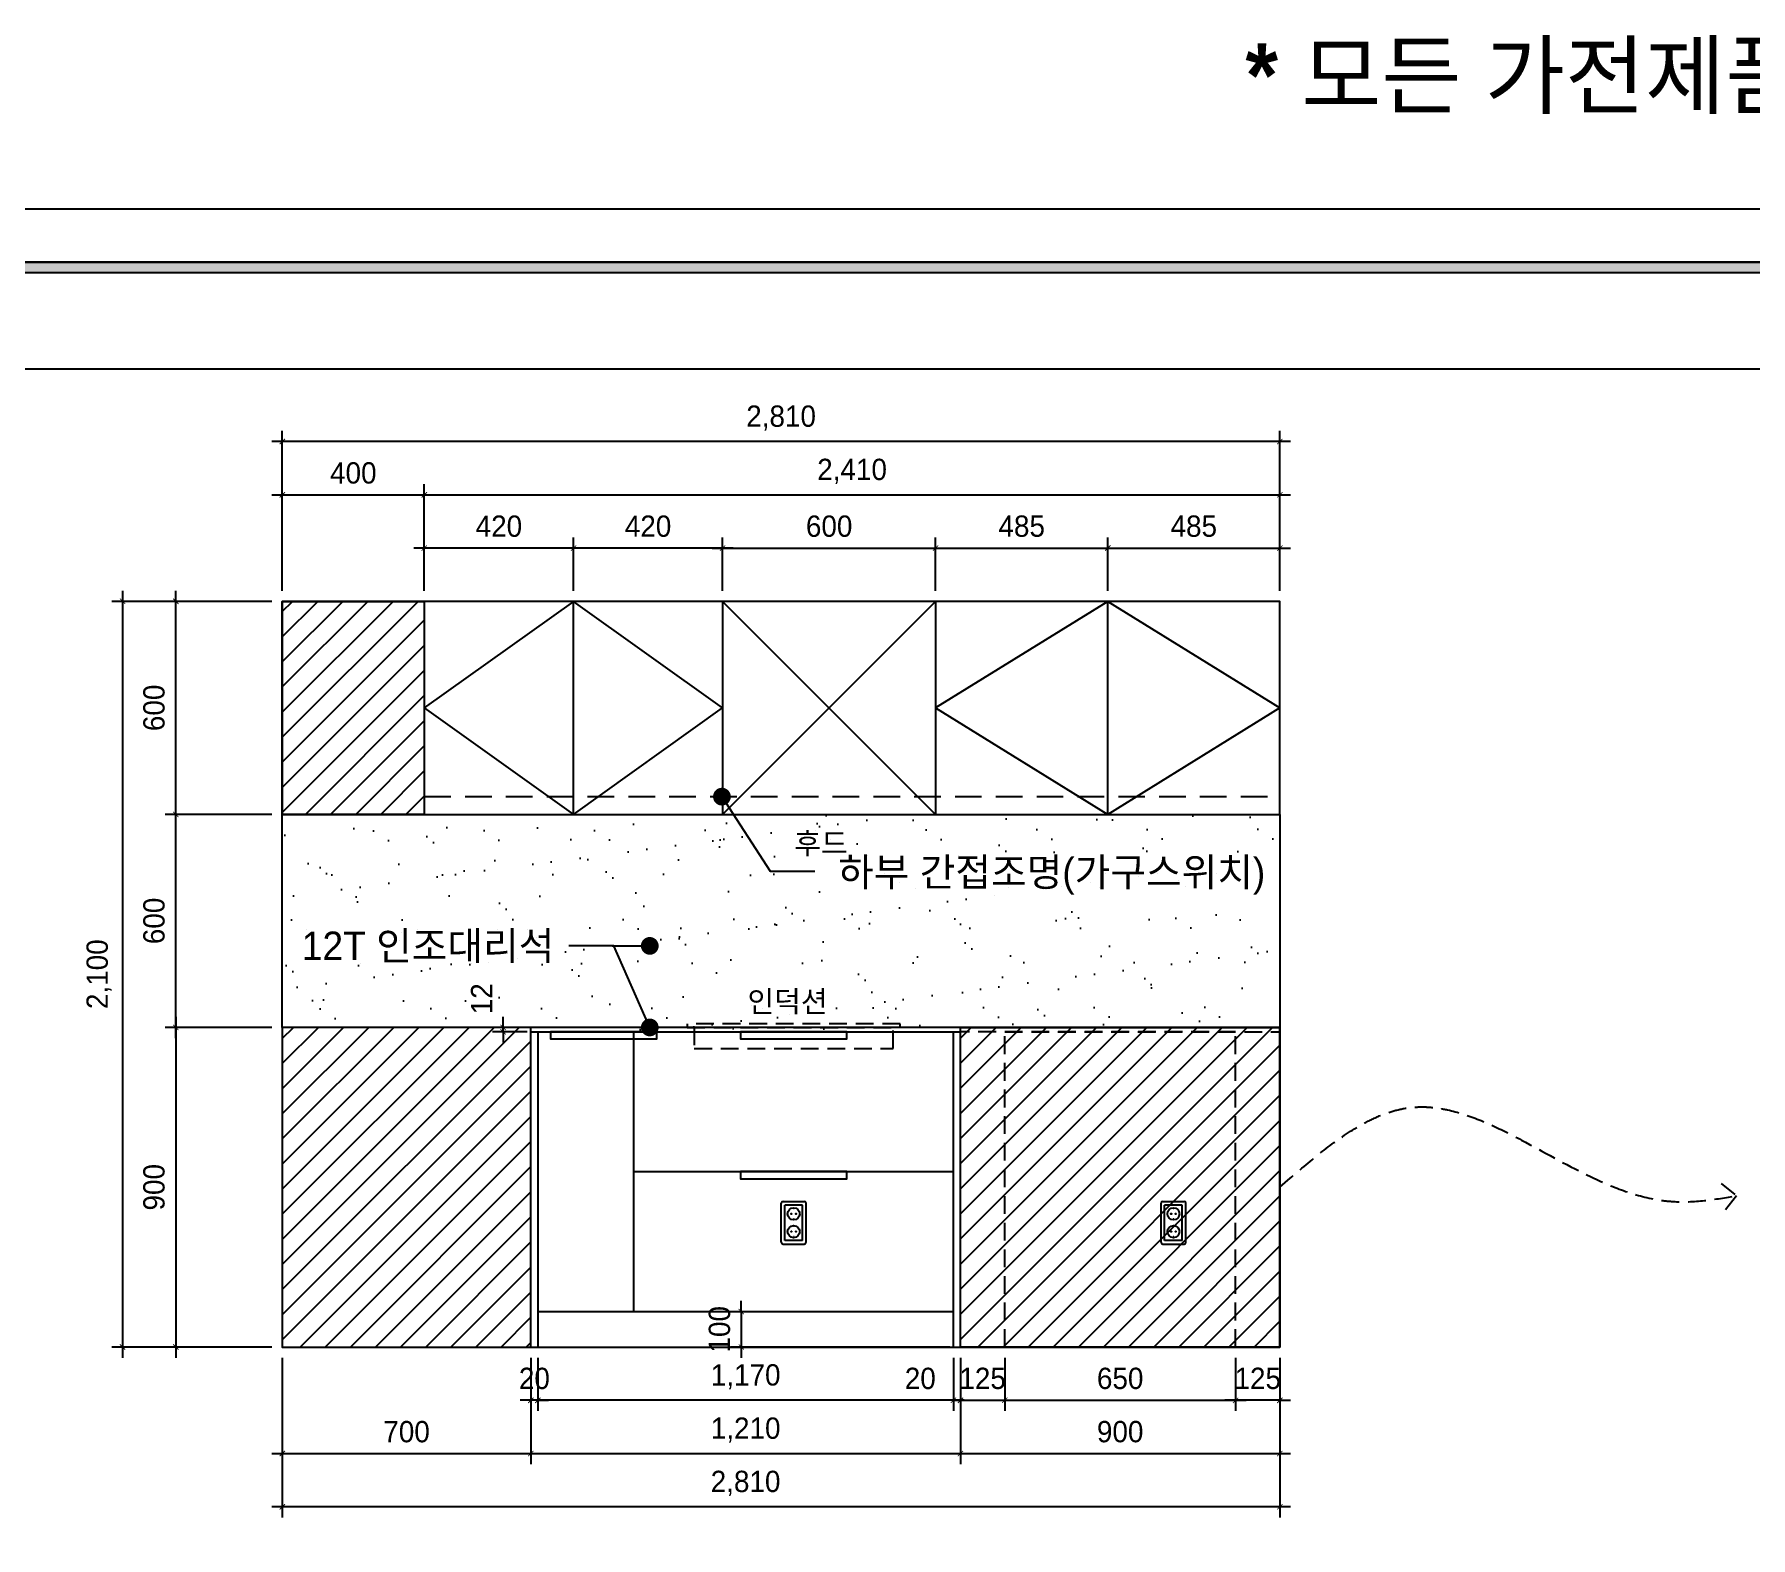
# Model space of a CAD drawing. Header units: inches. Extents: x 4138 to 127072, y -26315 to 43858.
# Drawn here: x 111269 to 116104, y 38052 to 42286 of the extents above; entities that cross this region are included whole.
import ezdxf
from ezdxf.enums import TextEntityAlignment as Align

# ---------------------------------------------------------------- set-up
doc = ezdxf.new("R2010")
doc.units = ezdxf.units.IN
doc.header["$LTSCALE"] = 50
doc.header["$MEASUREMENT"] = 0
doc.linetypes.add('DASHEDX2', pattern=[1.5, 1, -0.5])
doc.linetypes.add('HID', pattern=[2.3, 1.5, -0.8])
for name, color, linetype in [('0-ELC TEXT', 7, 'Continuous'), ('03-WAL NEW', 3, 'Continuous'), ('06-FUR', 6, 'Continuous'), ('06-LIGHT', 4, 'Continuous'), ('07-DIM WAL', 5, 'Continuous'), ('F-SYM', 7, 'Continuous'), ('FORM(YOURNAME)-11', 1, 'Continuous'), ('FU', 4, 'Continuous')]:
    doc.layers.add(name, color=color, linetype=linetype)
doc.styles.add('HY 울릉도 L', font='')
doc.styles.add('YOURNAME', font='HY울릉도M.TTF')
doc.styles.add('넥슨고딕', font='')
doc.styles.add('코레일둥고', font='Korail_Round_Gothic_Medium.ttf')
doc.styles.get('HY 울릉도 L').set_extended_font_data('HY울릉도L')
doc.styles.get('넥슨고딕').set_extended_font_data('NEXON Lv1 Gothic Bold', bold=True)
doc.dimstyles.new('30', dxfattribs={"dimscale": 30, "dimtxt": 2, "dimasz": 1, "dimexe": 1, "dimexo": 1, "dimgap": 1, "dimtad": 1, "dimdec": 0, "dimrnd": 0.05, "dimdsep": 46, "dimlunit": 6, "dimtxsty": 'HY 울릉도 L', "dimblk": 'ARCHTICK', "dimcen": 2.5, "dimdle": 1, "dimclrd": 133, "dimclre": 133, "dimclrt": 30, "dimadec": 0, "dimazin": 0, "dimtfac": 1, "dimtdec": 0, "dimtix": 1, "dimtmove": 2, "dimatfit": 3, "dimldrblk": 'ARCHTICK', "dimfxl": 1, "dimlwd": -1, "dimlwe": -1, "dimarcsym": 0})

# ---------------------------------------------------------------- blocks, each defined once
blk = doc.blocks.new('FORM-PLAN')
at = {"layer": 'FORM(YOURNAME)-11'}
h = blk.add_hatch(color=256, dxfattribs=at)
h.dxf.hatch_style = 1
h.paths.add_polyline_path([(-71444, 55115), (10556, 55115), (10556, 54915), (-71444, 54915)])
h.paths.add_polyline_path([(-71444, -2085), (10556, -2085), (10556, -2285), (-71444, -2285)])
at = {"layer": 'Defpoints', "color": 158}
for points in [[(-71444, -2285), (10556, -2285), (10556, 55115), (-71444, 55115)], [(-69444, 53115), (-64, 53115), (-64, 1215), (-69444, 1215)]]:
    blk.add_lwpolyline(points, close=True, dxfattribs=at)
at = {"layer": 'FORM(YOURNAME)-11', "color": 250}
blk.add_lwpolyline([(-72444, -3285), (11556, -3285), (11556, 56115), (-72444, 56115)], close=True, dxfattribs=at)
at = {"layer": 'FORM(YOURNAME)-11'}
blk.add_lwpolyline([(-71444, 55115), (10556, 55115), (10556, 54915), (-71444, 54915)], close=True, dxfattribs=at)
at = {"layer": 'FORM(YOURNAME)-11', "color": 3, "style": 'YOURNAME'}
for tag, height, p in [('1', 450, (9905, 18188)), ('2', 450, (9905, 17544)), ('3', 450, (9905, 16257)), ('4', 450, (9905, 14326)), ('5', 515, (9905, 12009)), ('6', 515, (9905, 9757)), ('7', 515, (9905, 7504)), ('8', 515, (9905, 5252)), ('9', 515, (9905, 2999)), ('10', 515, (5655, 811)), ('11', 515, (9905, 747)), ('12', 515, (5655, -1441)), ('13', 515, (9905, -1441))]:
    blk.add_attdef(tag, text='', height=height, dxfattribs=at).set_placement(p, align=Align.MIDDLE_RIGHT)
blk = doc.blocks.new('_ARCHTICK')
at = {"color": 0, "linetype": 'ByBlock', "const_width": 0.075}
blk.add_lwpolyline([(-0.25, -0.25), (0.25, 0.25)], dxfattribs=at)
blk = doc.blocks.new('*D305')
at = {"layer": '07-DIM WAL', "color": 133, "transparency": 16777216}
for p, q in [((111517.7, 40719.1), (111517.7, 38559.1)), ((111937.7, 40689.1), (111487.7, 40689.1)), ((111937.7, 38589.1), (111487.7, 38589.1))]:
    blk.add_line(p, q, dxfattribs=at)
at = {"layer": 'Defpoints', "color": 0, "transparency": 16777216}
for p in [(111967.7, 40689.1), (111517.7, 38589.1), (111967.7, 38589.1)]:
    blk.add_point(p, dxfattribs=at)
at = {"layer": '07-DIM WAL', "color": 133, "transparency": 16777216, "xscale": 30, "yscale": 30, "zscale": 30}
for p, rotation in [((111517.7, 40689.1), 90), ((111517.7, 38589.1), 270)]:
    blk.add_blockref('_ARCHTICK', p, dxfattribs=dict(at, rotation=rotation))
at = {"layer": '07-DIM WAL', "color": 30, "transparency": 16777216, "insert": (111451.7, 39639.1), "char_height": 60, "attachment_point": 5, "rotation": 90, "style": 'HY 울릉도 L'}
blk.add_mtext('2,100', dxfattribs=at)
blk = doc.blocks.new('*D306')
at = {"layer": '07-DIM WAL', "color": 133, "transparency": 16777216}
for p, q in [((111667.7, 39519.1), (111667.7, 38559.1)), ((111937.7, 39489.1), (111637.7, 39489.1)), ((111937.7, 38589.1), (111637.7, 38589.1))]:
    blk.add_line(p, q, dxfattribs=at)
at = {"layer": 'Defpoints', "color": 0, "transparency": 16777216}
for p in [(111967.7, 39489.1), (111667.7, 38589.1), (111967.7, 38589.1)]:
    blk.add_point(p, dxfattribs=at)
at = {"layer": '07-DIM WAL', "color": 133, "transparency": 16777216, "xscale": 30, "yscale": 30, "zscale": 30}
for p, rotation in [((111667.7, 39489.1), 90), ((111667.7, 38589.1), 270)]:
    blk.add_blockref('_ARCHTICK', p, dxfattribs=dict(at, rotation=rotation))
at = {"layer": '07-DIM WAL', "color": 30, "transparency": 16777216, "insert": (111606.4, 39039.1), "char_height": 60, "attachment_point": 5, "rotation": 90, "style": 'HY 울릉도 L'}
blk.add_mtext('900', dxfattribs=at)
blk = doc.blocks.new('*D307')
at = {"layer": '07-DIM WAL', "color": 133, "transparency": 16777216}
for p, q in [((111937.7, 40089.1), (111637.7, 40089.1)), ((111667.7, 39459.1), (111667.7, 40119.1)), ((111937.7, 39489.1), (111637.7, 39489.1))]:
    blk.add_line(p, q, dxfattribs=at)
at = {"layer": 'Defpoints', "color": 0, "transparency": 16777216}
for p in [(111667.7, 40089.1), (111967.7, 40089.1), (111967.7, 39489.1)]:
    blk.add_point(p, dxfattribs=at)
at = {"layer": '07-DIM WAL', "color": 133, "transparency": 16777216, "xscale": 30, "yscale": 30, "zscale": 30}
for p, rotation in [((111667.7, 40089.1), 90), ((111667.7, 39489.1), 270)]:
    blk.add_blockref('_ARCHTICK', p, dxfattribs=dict(at, rotation=rotation))
at = {"layer": '07-DIM WAL', "color": 30, "transparency": 16777216, "insert": (111606.4, 39789.1), "char_height": 60, "attachment_point": 5, "rotation": 90, "style": 'HY 울릉도 L'}
blk.add_mtext('600', dxfattribs=at)
blk = doc.blocks.new('*D308')
at = {"layer": '07-DIM WAL', "color": 133, "transparency": 16777216}
for p, q in [((111667.7, 40059.1), (111667.7, 40719.1)), ((111937.7, 40689.1), (111637.7, 40689.1)), ((111937.7, 40089.1), (111637.7, 40089.1))]:
    blk.add_line(p, q, dxfattribs=at)
at = {"layer": 'Defpoints', "color": 0, "transparency": 16777216}
for p in [(111667.7, 40689.1), (111967.7, 40689.1), (111967.7, 40089.1)]:
    blk.add_point(p, dxfattribs=at)
at = {"layer": '07-DIM WAL', "color": 133, "transparency": 16777216, "xscale": 30, "yscale": 30, "zscale": 30}
for p, rotation in [((111667.7, 40689.1), 90), ((111667.7, 40089.1), 270)]:
    blk.add_blockref('_ARCHTICK', p, dxfattribs=dict(at, rotation=rotation))
at = {"layer": '07-DIM WAL', "color": 30, "transparency": 16777216, "insert": (111606.4, 40389.1), "char_height": 60, "attachment_point": 5, "rotation": 90, "style": 'HY 울릉도 L'}
blk.add_mtext('600', dxfattribs=at)
blk = doc.blocks.new('*D309')
at = {"layer": '07-DIM WAL', "color": 133, "transparency": 16777216}
for p, q in [((111967.7, 40719.1), (111967.7, 41169.1)), ((114777.7, 40719.1), (114777.7, 41169.1)), ((114807.7, 41139.1), (111937.7, 41139.1))]:
    blk.add_line(p, q, dxfattribs=at)
at = {"layer": 'Defpoints', "color": 0, "transparency": 16777216}
for p in [(111967.7, 41139.1), (111967.7, 40689.1), (114777.7, 40689.1)]:
    blk.add_point(p, dxfattribs=at)
at = {"layer": '07-DIM WAL', "color": 133, "transparency": 16777216, "xscale": 30, "yscale": 30, "zscale": 30, "rotation": 180}
blk.add_blockref('_ARCHTICK', (111967.7, 41139.1), dxfattribs=at)
at = {"layer": '07-DIM WAL', "color": 133, "transparency": 16777216, "xscale": 30, "yscale": 30, "zscale": 30}
blk.add_blockref('_ARCHTICK', (114777.7, 41139.1), dxfattribs=at)
at = {"layer": '07-DIM WAL', "color": 30, "transparency": 16777216, "insert": (113372.7, 41205.1), "char_height": 60, "attachment_point": 5, "style": 'HY 울릉도 L'}
blk.add_mtext('2,810', dxfattribs=at)
blk = doc.blocks.new('*D310')
at = {"layer": '07-DIM WAL', "color": 133, "transparency": 16777216}
for p, q in [((111967.7, 40719.1), (111967.7, 41019.1)), ((112367.7, 40719.1), (112367.7, 41019.1)), ((111937.7, 40989.1), (112397.7, 40989.1))]:
    blk.add_line(p, q, dxfattribs=at)
at = {"layer": 'Defpoints', "color": 0, "transparency": 16777216}
for p in [(112367.7, 40989.1), (111967.7, 40689.1), (112367.7, 40689.1)]:
    blk.add_point(p, dxfattribs=at)
at = {"layer": '07-DIM WAL', "color": 133, "transparency": 16777216, "xscale": 30, "yscale": 30, "zscale": 30, "rotation": 180}
blk.add_blockref('_ARCHTICK', (111967.7, 40989.1), dxfattribs=at)
at = {"layer": '07-DIM WAL', "color": 133, "transparency": 16777216, "xscale": 30, "yscale": 30, "zscale": 30}
blk.add_blockref('_ARCHTICK', (112367.7, 40989.1), dxfattribs=at)
at = {"layer": '07-DIM WAL', "color": 30, "transparency": 16777216, "insert": (112167.7, 41050.4), "char_height": 60, "attachment_point": 5, "style": 'HY 울릉도 L'}
blk.add_mtext('400', dxfattribs=at)
blk = doc.blocks.new('*D311')
at = {"layer": '07-DIM WAL', "color": 133, "transparency": 16777216}
for p, q in [((112367.7, 40719.1), (112367.7, 41019.1)), ((114777.7, 40719.1), (114777.7, 41019.1)), ((112337.7, 40989.1), (114807.7, 40989.1))]:
    blk.add_line(p, q, dxfattribs=at)
at = {"layer": 'Defpoints', "color": 0, "transparency": 16777216}
for p in [(114777.7, 40989.1), (112367.7, 40689.1), (114777.7, 40689.1)]:
    blk.add_point(p, dxfattribs=at)
at = {"layer": '07-DIM WAL', "color": 133, "transparency": 16777216, "xscale": 30, "yscale": 30, "zscale": 30, "rotation": 180}
blk.add_blockref('_ARCHTICK', (112367.7, 40989.1), dxfattribs=at)
at = {"layer": '07-DIM WAL', "color": 133, "transparency": 16777216, "xscale": 30, "yscale": 30, "zscale": 30}
blk.add_blockref('_ARCHTICK', (114777.7, 40989.1), dxfattribs=at)
at = {"layer": '07-DIM WAL', "color": 30, "transparency": 16777216, "insert": (113572.7, 41055.1), "char_height": 60, "attachment_point": 5, "style": 'HY 울릉도 L'}
blk.add_mtext('2,410', dxfattribs=at)
blk = doc.blocks.new('*D312')
at = {"layer": '07-DIM WAL', "color": 133, "transparency": 16777216}
for p, q in [((111967.7, 38559.1), (111967.7, 38109.1)), ((114777.7, 38559.1), (114777.7, 38109.1)), ((114807.7, 38139.1), (111937.7, 38139.1))]:
    blk.add_line(p, q, dxfattribs=at)
at = {"layer": 'Defpoints', "color": 0, "transparency": 16777216}
for p in [(111967.7, 38589.1), (114777.7, 38589.1), (111967.7, 38139.1)]:
    blk.add_point(p, dxfattribs=at)
at = {"layer": '07-DIM WAL', "color": 133, "transparency": 16777216, "xscale": 30, "yscale": 30, "zscale": 30, "rotation": 180}
blk.add_blockref('_ARCHTICK', (111967.7, 38139.1), dxfattribs=at)
at = {"layer": '07-DIM WAL', "color": 133, "transparency": 16777216, "xscale": 30, "yscale": 30, "zscale": 30}
blk.add_blockref('_ARCHTICK', (114777.7, 38139.1), dxfattribs=at)
at = {"layer": '07-DIM WAL', "color": 30, "transparency": 16777216, "insert": (113272.7, 38205.1), "char_height": 60, "attachment_point": 5, "style": 'HY 울릉도 L'}
blk.add_mtext('2,810', dxfattribs=at)
blk = doc.blocks.new('*D313')
at = {"layer": '07-DIM WAL', "color": 133, "transparency": 16777216}
for p, q in [((111967.7, 38559.1), (111967.7, 38259.1)), ((112667.7, 38559.1), (112667.7, 38259.1)), ((111937.7, 38289.1), (112697.7, 38289.1))]:
    blk.add_line(p, q, dxfattribs=at)
at = {"layer": 'Defpoints', "color": 0, "transparency": 16777216}
for p in [(111967.7, 38589.1), (112667.7, 38589.1), (112667.7, 38289.1)]:
    blk.add_point(p, dxfattribs=at)
at = {"layer": '07-DIM WAL', "color": 133, "transparency": 16777216, "xscale": 30, "yscale": 30, "zscale": 30, "rotation": 180}
blk.add_blockref('_ARCHTICK', (111967.7, 38289.1), dxfattribs=at)
at = {"layer": '07-DIM WAL', "color": 133, "transparency": 16777216, "xscale": 30, "yscale": 30, "zscale": 30}
blk.add_blockref('_ARCHTICK', (112667.7, 38289.1), dxfattribs=at)
at = {"layer": '07-DIM WAL', "color": 30, "transparency": 16777216, "insert": (112317.7, 38350.4), "char_height": 60, "attachment_point": 5, "style": 'HY 울릉도 L'}
blk.add_mtext('700', dxfattribs=at)
blk = doc.blocks.new('*D314')
at = {"layer": '07-DIM WAL', "color": 133, "transparency": 16777216}
for p, q in [((112667.7, 38559.1), (112667.7, 38259.1)), ((113878.1, 38559.1), (113878.1, 38259.1)), ((112637.7, 38289.1), (113908.1, 38289.1))]:
    blk.add_line(p, q, dxfattribs=at)
at = {"layer": 'Defpoints', "color": 0, "transparency": 16777216}
for p in [(112667.7, 38589.1), (113878.1, 38589.1), (113878.1, 38289.1)]:
    blk.add_point(p, dxfattribs=at)
at = {"layer": '07-DIM WAL', "color": 133, "transparency": 16777216, "xscale": 30, "yscale": 30, "zscale": 30, "rotation": 180}
blk.add_blockref('_ARCHTICK', (112667.7, 38289.1), dxfattribs=at)
at = {"layer": '07-DIM WAL', "color": 133, "transparency": 16777216, "xscale": 30, "yscale": 30, "zscale": 30}
blk.add_blockref('_ARCHTICK', (113878.1, 38289.1), dxfattribs=at)
at = {"layer": '07-DIM WAL', "color": 30, "transparency": 16777216, "insert": (113272.9, 38355.1), "char_height": 60, "attachment_point": 5, "style": 'HY 울릉도 L'}
blk.add_mtext('1,210', dxfattribs=at)
blk = doc.blocks.new('*D315')
at = {"layer": '07-DIM WAL', "color": 133, "transparency": 16777216}
for p, q in [((113878.1, 38559.1), (113878.1, 38259.1)), ((114777.7, 38559.1), (114777.7, 38259.1)), ((113848.1, 38289.1), (114807.7, 38289.1))]:
    blk.add_line(p, q, dxfattribs=at)
at = {"layer": 'Defpoints', "color": 0, "transparency": 16777216}
for p in [(113878.1, 38589.1), (114777.7, 38589.1), (114777.7, 38289.1)]:
    blk.add_point(p, dxfattribs=at)
at = {"layer": '07-DIM WAL', "color": 133, "transparency": 16777216, "xscale": 30, "yscale": 30, "zscale": 30, "rotation": 180}
blk.add_blockref('_ARCHTICK', (113878.1, 38289.1), dxfattribs=at)
at = {"layer": '07-DIM WAL', "color": 133, "transparency": 16777216, "xscale": 30, "yscale": 30, "zscale": 30}
blk.add_blockref('_ARCHTICK', (114777.7, 38289.1), dxfattribs=at)
at = {"layer": '07-DIM WAL', "color": 30, "transparency": 16777216, "insert": (114327.9, 38350.5), "char_height": 60, "attachment_point": 5, "style": 'HY 울릉도 L'}
blk.add_mtext('900', dxfattribs=at)
blk = doc.blocks.new('*D316')
at = {"layer": '07-DIM WAL', "color": 133, "transparency": 16777216}
for p, q in [((112687.7, 38559.1), (112687.7, 38409.1)), ((113858.1, 38559.1), (113858.1, 38409.1)), ((113888.1, 38439.1), (112657.7, 38439.1))]:
    blk.add_line(p, q, dxfattribs=at)
at = {"layer": 'Defpoints', "color": 0, "transparency": 16777216}
for p in [(112687.7, 38589.1), (113858.1, 38589.1), (112687.7, 38439.1)]:
    blk.add_point(p, dxfattribs=at)
at = {"layer": '07-DIM WAL', "color": 133, "transparency": 16777216, "xscale": 30, "yscale": 30, "zscale": 30, "rotation": 180}
blk.add_blockref('_ARCHTICK', (112687.7, 38439.1), dxfattribs=at)
at = {"layer": '07-DIM WAL', "color": 133, "transparency": 16777216, "xscale": 30, "yscale": 30, "zscale": 30}
blk.add_blockref('_ARCHTICK', (113858.1, 38439.1), dxfattribs=at)
at = {"layer": '07-DIM WAL', "color": 30, "transparency": 16777216, "insert": (113272.9, 38505.1), "char_height": 60, "attachment_point": 5, "style": 'HY 울릉도 L'}
blk.add_mtext('1,170', dxfattribs=at)
blk = doc.blocks.new('*D383')
at = {"layer": '07-DIM WAL', "color": 133, "transparency": 16777216}
for p, q in [((113208.1, 40719.1), (113208.1, 40869.1)), ((113808.1, 40719.1), (113808.1, 40869.1)), ((113178.1, 40839.1), (113838.1, 40839.1))]:
    blk.add_line(p, q, dxfattribs=at)
at = {"layer": 'Defpoints', "color": 0, "transparency": 16777216}
for p in [(113808.1, 40839.1), (113208.1, 40689.1), (113808.1, 40689.1)]:
    blk.add_point(p, dxfattribs=at)
at = {"layer": '07-DIM WAL', "color": 133, "transparency": 16777216, "xscale": 30, "yscale": 30, "zscale": 30, "rotation": 180}
blk.add_blockref('_ARCHTICK', (113208.1, 40839.1), dxfattribs=at)
at = {"layer": '07-DIM WAL', "color": 133, "transparency": 16777216, "xscale": 30, "yscale": 30, "zscale": 30}
blk.add_blockref('_ARCHTICK', (113808.1, 40839.1), dxfattribs=at)
at = {"layer": '07-DIM WAL', "color": 30, "transparency": 16777216, "insert": (113508.1, 40900.4), "char_height": 60, "attachment_point": 5, "style": 'HY 울릉도 L'}
blk.add_mtext('600', dxfattribs=at)
blk = doc.blocks.new('*D488')
at = {"layer": '07-DIM WAL', "color": 133, "transparency": 16777216}
for p, q in [((113172.7, 38689.1), (113290.6, 38689.1)), ((113260.6, 38689.1), (113260.6, 38719.1)), ((113260.6, 38689.1), (113260.6, 38589.1)), ((113848.1, 38589.1), (113230.6, 38589.1)), ((113260.6, 38589.1), (113260.6, 38559.1))]:
    blk.add_line(p, q, dxfattribs=at)
at = {"layer": 'Defpoints', "color": 0, "transparency": 16777216}
for p in [(113142.7, 38689.1), (113260.6, 38589.1), (113878.1, 38589.1)]:
    blk.add_point(p, dxfattribs=at)
at = {"layer": '07-DIM WAL', "color": 133, "transparency": 16777216, "xscale": 30, "yscale": 30, "zscale": 30}
for p, rotation in [((113260.6, 38689.1), 270), ((113260.6, 38589.1), 90)]:
    blk.add_blockref('_ARCHTICK', p, dxfattribs=dict(at, rotation=rotation))
at = {"layer": '07-DIM WAL', "color": 30, "transparency": 16777216, "insert": (113199.3, 38639.1), "char_height": 60, "attachment_point": 5, "rotation": 90, "style": 'HY 울릉도 L'}
blk.add_mtext('100', dxfattribs=at)
blk = doc.blocks.new('*D489')
at = {"layer": '07-DIM WAL', "color": 133, "transparency": 16777216}
for p, q in [((113858.1, 38559.1), (113858.1, 38409.1)), ((113878.1, 38559.1), (113878.1, 38409.1)), ((113858.1, 38439.1), (113828.1, 38439.1)), ((113858.1, 38439.1), (113878.1, 38439.1)), ((113878.1, 38439.1), (113908.1, 38439.1))]:
    blk.add_line(p, q, dxfattribs=at)
at = {"layer": 'Defpoints', "color": 0, "transparency": 16777216}
for p in [(113858.1, 38589.1), (113878.1, 38589.1), (113878.1, 38439.1)]:
    blk.add_point(p, dxfattribs=at)
at = {"layer": '07-DIM WAL', "color": 133, "transparency": 16777216, "xscale": 30, "yscale": 30, "zscale": 30}
blk.add_blockref('_ARCHTICK', (113858.1, 38439.1), dxfattribs=at)
at = {"layer": '07-DIM WAL', "color": 133, "transparency": 16777216, "xscale": 30, "yscale": 30, "zscale": 30, "rotation": 180}
blk.add_blockref('_ARCHTICK', (113878.1, 38439.1), dxfattribs=at)
at = {"layer": '07-DIM WAL', "color": 30, "transparency": 16777216, "insert": (113764.8, 38500.4), "char_height": 60, "attachment_point": 5, "style": 'HY 울릉도 L'}
blk.add_mtext('20', dxfattribs=at)
blk = doc.blocks.new('*D490')
at = {"layer": '07-DIM WAL', "color": 133, "transparency": 16777216}
for p, q in [((112667.7, 38559.1), (112667.7, 38409.1)), ((112687.7, 38559.1), (112687.7, 38409.1)), ((112667.7, 38439.1), (112637.7, 38439.1)), ((112687.7, 38439.1), (112667.7, 38439.1)), ((112687.7, 38439.1), (112717.7, 38439.1))]:
    blk.add_line(p, q, dxfattribs=at)
at = {"layer": 'Defpoints', "color": 0, "transparency": 16777216}
for p in [(112667.7, 38589.1), (112687.7, 38589.1), (112667.7, 38439.1)]:
    blk.add_point(p, dxfattribs=at)
at = {"layer": '07-DIM WAL', "color": 133, "transparency": 16777216, "xscale": 30, "yscale": 30, "zscale": 30}
blk.add_blockref('_ARCHTICK', (112667.7, 38439.1), dxfattribs=at)
at = {"layer": '07-DIM WAL', "color": 133, "transparency": 16777216, "xscale": 30, "yscale": 30, "zscale": 30, "rotation": 180}
blk.add_blockref('_ARCHTICK', (112687.7, 38439.1), dxfattribs=at)
at = {"layer": '07-DIM WAL', "color": 30, "transparency": 16777216, "insert": (112677.7, 38500.4), "char_height": 60, "attachment_point": 5, "style": 'HY 울릉도 L'}
blk.add_mtext('20', dxfattribs=at)
blk = doc.blocks.new('*D491')
at = {"layer": '07-DIM WAL', "color": 133, "transparency": 16777216}
for p, q in [((112589.7, 39489.1), (112589.7, 39519.1)), ((112645.1, 39489.1), (112559.7, 39489.1)), ((112657.7, 39477.1), (112559.7, 39477.1)), ((112589.7, 39477.1), (112589.7, 39489.1)), ((112589.7, 39477.1), (112589.7, 39447.1))]:
    blk.add_line(p, q, dxfattribs=at)
at = {"layer": 'Defpoints', "color": 0, "transparency": 16777216}
for p in [(112589.7, 39489.1), (112675.1, 39489.1), (112687.7, 39477.1)]:
    blk.add_point(p, dxfattribs=at)
at = {"layer": '07-DIM WAL', "color": 133, "transparency": 16777216, "xscale": 30, "yscale": 30, "zscale": 30}
for p, rotation in [((112589.7, 39489.1), 270), ((112589.7, 39477.1), 90)]:
    blk.add_blockref('_ARCHTICK', p, dxfattribs=dict(at, rotation=rotation))
at = {"layer": '07-DIM WAL', "color": 30, "transparency": 16777216, "insert": (112529, 39569.9), "char_height": 60, "attachment_point": 5, "rotation": 90, "style": 'HY 울릉도 L'}
blk.add_mtext('12', dxfattribs=at)
blk = doc.blocks.new('A$C0A3709C6')
at = {"layer": 'FU'}
for p, q in [((0, 5), (0, 115)), ((5, 120), (65, 120)), ((10, 10), (10, 110)), ((60, 110), (10, 110)), ((34.1, 100), (34.1, 102)), ((36.1, 100), (34.1, 100)), ((36.1, 100), (36.1, 102)), ((60, 10), (60, 110)), ((60, 10), (60, 110)), ((70, 5), (70, 115)), ((34.1, 70), (34.1, 68)), ((36.1, 70), (34.1, 70)), ((34.1, 50), (34.1, 52)), ((36.1, 50), (34.1, 50)), ((36.1, 70), (36.1, 68)), ((36.1, 50), (36.1, 52)), ((60, 10), (10, 10)), ((34.1, 20), (34.1, 18)), ((36.1, 20), (34.1, 20)), ((36.1, 20), (36.1, 18)), ((5, 0), (65, 0))]:
    blk.add_line(p, q, dxfattribs=at)
for centre, radius in [((35, 85), 17), ((35, 35), 17), ((28.5, 85), 1.03), ((41.5, 85), 1.03), ((28.5, 35), 1.03), ((41.5, 35), 1.03)]:
    blk.add_circle(centre, radius, dxfattribs=at)
for centre, start, end in [((5, 115), 90, 180), ((65, 115), 0, 90), ((5, 5), 180, 270), ((65, 5), 270, 0)]:
    blk.add_arc(centre, 5, start, end, dxfattribs=at)
blk = doc.blocks.new('*D508')
at = {"layer": '07-DIM WAL', "color": 133, "transparency": 16777216}
for p, q in [((113808.1, 40719.1), (113808.1, 40869.1)), ((114292.9, 40719.1), (114292.9, 40869.1)), ((113778.1, 40839.1), (114322.9, 40839.1))]:
    blk.add_line(p, q, dxfattribs=at)
at = {"layer": 'Defpoints', "color": 0, "transparency": 16777216}
for p in [(114292.9, 40839.1), (113808.1, 40689.1), (114292.9, 40689.1)]:
    blk.add_point(p, dxfattribs=at)
at = {"layer": '07-DIM WAL', "color": 133, "transparency": 16777216, "xscale": 30, "yscale": 30, "zscale": 30, "rotation": 180}
blk.add_blockref('_ARCHTICK', (113808.1, 40839.1), dxfattribs=at)
at = {"layer": '07-DIM WAL', "color": 133, "transparency": 16777216, "xscale": 30, "yscale": 30, "zscale": 30}
blk.add_blockref('_ARCHTICK', (114292.9, 40839.1), dxfattribs=at)
at = {"layer": '07-DIM WAL', "color": 30, "transparency": 16777216, "insert": (114050.5, 40900.5), "char_height": 60, "attachment_point": 5, "style": 'HY 울릉도 L'}
blk.add_mtext('485', dxfattribs=at)
blk = doc.blocks.new('*D509')
at = {"layer": '07-DIM WAL', "color": 133, "transparency": 16777216}
for p, q in [((114292.9, 40719.1), (114292.9, 40869.1)), ((114777.7, 40719.1), (114777.7, 40869.1)), ((114262.9, 40839.1), (114807.7, 40839.1))]:
    blk.add_line(p, q, dxfattribs=at)
at = {"layer": 'Defpoints', "color": 0, "transparency": 16777216}
for p in [(114777.7, 40839.1), (114292.9, 40689.1), (114777.7, 40689.1)]:
    blk.add_point(p, dxfattribs=at)
at = {"layer": '07-DIM WAL', "color": 133, "transparency": 16777216, "xscale": 30, "yscale": 30, "zscale": 30, "rotation": 180}
blk.add_blockref('_ARCHTICK', (114292.9, 40839.1), dxfattribs=at)
at = {"layer": '07-DIM WAL', "color": 133, "transparency": 16777216, "xscale": 30, "yscale": 30, "zscale": 30}
blk.add_blockref('_ARCHTICK', (114777.7, 40839.1), dxfattribs=at)
at = {"layer": '07-DIM WAL', "color": 30, "transparency": 16777216, "insert": (114535.3, 40900.5), "char_height": 60, "attachment_point": 5, "style": 'HY 울릉도 L'}
blk.add_mtext('485', dxfattribs=at)
blk = doc.blocks.new('*D510')
at = {"layer": '07-DIM WAL', "color": 133, "transparency": 16777216}
for p, q in [((112787.9, 40719.1), (112787.9, 40869.1)), ((113208.1, 40719.1), (113208.1, 40869.1)), ((113238.1, 40839.1), (112757.9, 40839.1))]:
    blk.add_line(p, q, dxfattribs=at)
at = {"layer": 'Defpoints', "color": 0, "transparency": 16777216}
for p in [(112787.9, 40839.1), (112787.9, 40689.1), (113208.1, 40689.1)]:
    blk.add_point(p, dxfattribs=at)
at = {"layer": '07-DIM WAL', "color": 133, "transparency": 16777216, "xscale": 30, "yscale": 30, "zscale": 30, "rotation": 180}
blk.add_blockref('_ARCHTICK', (112787.9, 40839.1), dxfattribs=at)
at = {"layer": '07-DIM WAL', "color": 133, "transparency": 16777216, "xscale": 30, "yscale": 30, "zscale": 30}
blk.add_blockref('_ARCHTICK', (113208.1, 40839.1), dxfattribs=at)
at = {"layer": '07-DIM WAL', "color": 30, "transparency": 16777216, "insert": (112998, 40900.4), "char_height": 60, "attachment_point": 5, "style": 'HY 울릉도 L'}
blk.add_mtext('420', dxfattribs=at)
blk = doc.blocks.new('*D511')
at = {"layer": '07-DIM WAL', "color": 133, "transparency": 16777216}
for p, q in [((112367.7, 40719.1), (112367.7, 40869.1)), ((112787.9, 40719.1), (112787.9, 40869.1)), ((112817.9, 40839.1), (112337.7, 40839.1))]:
    blk.add_line(p, q, dxfattribs=at)
at = {"layer": 'Defpoints', "color": 0, "transparency": 16777216}
for p in [(112367.7, 40839.1), (112367.7, 40689.1), (112787.9, 40689.1)]:
    blk.add_point(p, dxfattribs=at)
at = {"layer": '07-DIM WAL', "color": 133, "transparency": 16777216, "xscale": 30, "yscale": 30, "zscale": 30, "rotation": 180}
blk.add_blockref('_ARCHTICK', (112367.7, 40839.1), dxfattribs=at)
at = {"layer": '07-DIM WAL', "color": 133, "transparency": 16777216, "xscale": 30, "yscale": 30, "zscale": 30}
blk.add_blockref('_ARCHTICK', (112787.9, 40839.1), dxfattribs=at)
at = {"layer": '07-DIM WAL', "color": 30, "transparency": 16777216, "insert": (112577.8, 40900.4), "char_height": 60, "attachment_point": 5, "style": 'HY 울릉도 L'}
blk.add_mtext('420', dxfattribs=at)
blk = doc.blocks.new('*D555')
at = {"layer": '07-DIM WAL', "color": 133, "transparency": 16777216}
for p, q in [((114002.7, 38559.1), (114002.7, 38409.1)), ((114653.1, 38559.1), (114653.1, 38409.1)), ((113972.7, 38439.1), (114683.1, 38439.1))]:
    blk.add_line(p, q, dxfattribs=at)
at = {"layer": 'Defpoints', "color": 0, "transparency": 16777216}
for p in [(114002.7, 38589.1), (114653.1, 38589.1), (114653.1, 38439.1)]:
    blk.add_point(p, dxfattribs=at)
at = {"layer": '07-DIM WAL', "color": 133, "transparency": 16777216, "xscale": 30, "yscale": 30, "zscale": 30, "rotation": 180}
blk.add_blockref('_ARCHTICK', (114002.7, 38439.1), dxfattribs=at)
at = {"layer": '07-DIM WAL', "color": 133, "transparency": 16777216, "xscale": 30, "yscale": 30, "zscale": 30}
blk.add_blockref('_ARCHTICK', (114653.1, 38439.1), dxfattribs=at)
at = {"layer": '07-DIM WAL', "color": 30, "transparency": 16777216, "insert": (114327.9, 38500.5), "char_height": 60, "attachment_point": 5, "style": 'HY 울릉도 L'}
blk.add_mtext('650', dxfattribs=at)
blk = doc.blocks.new('*D556')
at = {"layer": '07-DIM WAL', "color": 133, "transparency": 16777216}
for p, q in [((113878.1, 38559.1), (113878.1, 38409.1)), ((114002.7, 38559.1), (114002.7, 38409.1)), ((113878.1, 38439.1), (113848.1, 38439.1)), ((113878.1, 38439.1), (114002.7, 38439.1)), ((114002.7, 38439.1), (114032.7, 38439.1))]:
    blk.add_line(p, q, dxfattribs=at)
at = {"layer": 'Defpoints', "color": 0, "transparency": 16777216}
for p in [(113878.1, 38589.1), (114002.7, 38589.1), (114002.7, 38439.1)]:
    blk.add_point(p, dxfattribs=at)
at = {"layer": '07-DIM WAL', "color": 133, "transparency": 16777216, "xscale": 30, "yscale": 30, "zscale": 30}
blk.add_blockref('_ARCHTICK', (113878.1, 38439.1), dxfattribs=at)
at = {"layer": '07-DIM WAL', "color": 133, "transparency": 16777216, "xscale": 30, "yscale": 30, "zscale": 30, "rotation": 180}
blk.add_blockref('_ARCHTICK', (114002.7, 38439.1), dxfattribs=at)
at = {"layer": '07-DIM WAL', "color": 30, "transparency": 16777216, "insert": (113940.4, 38500.5), "char_height": 60, "attachment_point": 5, "style": 'HY 울릉도 L'}
blk.add_mtext('125', dxfattribs=at)
blk = doc.blocks.new('*D635')
at = {"layer": '07-DIM WAL', "color": 133, "transparency": 16777216}
for p, q in [((114653.1, 38559.1), (114653.1, 38409.1)), ((114777.7, 38559.1), (114777.7, 38409.1)), ((114653.1, 38439.1), (114623.1, 38439.1)), ((114777.7, 38439.1), (114653.1, 38439.1)), ((114777.7, 38439.1), (114807.7, 38439.1))]:
    blk.add_line(p, q, dxfattribs=at)
at = {"layer": 'Defpoints', "color": 0, "transparency": 16777216}
for p in [(114653.1, 38589.1), (114777.7, 38589.1), (114653.1, 38439.1)]:
    blk.add_point(p, dxfattribs=at)
at = {"layer": '07-DIM WAL', "color": 133, "transparency": 16777216, "xscale": 30, "yscale": 30, "zscale": 30}
blk.add_blockref('_ARCHTICK', (114653.1, 38439.1), dxfattribs=at)
at = {"layer": '07-DIM WAL', "color": 133, "transparency": 16777216, "xscale": 30, "yscale": 30, "zscale": 30, "rotation": 180}
blk.add_blockref('_ARCHTICK', (114777.7, 38439.1), dxfattribs=at)
at = {"layer": '07-DIM WAL', "color": 30, "transparency": 16777216, "insert": (114715.4, 38500.5), "char_height": 60, "attachment_point": 5, "style": 'HY 울릉도 L'}
blk.add_mtext('125', dxfattribs=at)

msp = doc.modelspace()

# ---------------------------------------------------------------- hatches: boundary and pattern name
at = {"layer": '03-WAL NEW'}
h = msp.add_hatch(dxfattribs=at)
h.set_pattern_fill('_USER', color=8, scale=50, angle=45, pattern_type=0)
h.set_pattern_definition([(45, (24201.63, 20493.38), (-35.35534, 35.35534), [])])
h.paths.add_polyline_path([(112367.7, 40089.1), (111967.7, 40089.1), (111967.7, 40689.1), (112367.7, 40689.1)])
h.paths.add_polyline_path([(112667.7, 39489.1), (111967.7, 39489.1), (111967.7, 38589.1), (112667.7, 38589.1)])
h.paths.add_polyline_path([(113878.1, 39489.1), (114777.7, 39489.1), (114777.7, 38589.1), (113878.1, 38589.1)])
h = msp.add_hatch(dxfattribs=at)
h.set_pattern_fill('AR-SAND', color=8, scale=100, double=1)
h.paths.add_polyline_path([(111967.7, 40089.1), (114777.7, 40089.1), (114777.7, 39477.1), (111967.7, 39477.1)])

# ---------------------------------------------------------------- linework, layer by layer
at = {"layer": '0-ELC TEXT'}
msp.add_line((112901.8, 39718.8), (113002.8, 39718.8), dxfattribs=at)
at = {"layer": '0-ELC TEXT', "color": 10, "const_width": 25}
msp.add_lwpolyline([(113206, 40151.6, 1), (113206, 40126.6, 1)], format="xyb", close=True, dxfattribs=at)
at = {"layer": '0-ELC TEXT', "color": 10}
msp.add_lwpolyline([(113206, 40139.1), (113341.9, 39929.6), (113467.7, 39929.6)], dxfattribs=at)
at = {"layer": '0-ELC TEXT', "const_width": 25}
for points in [[(112990.3, 39718.8, 1), (113015.3, 39718.8, 1)], [(112990.3, 39489.1, 1), (113015.3, 39489.1, 1)]]:
    msp.add_lwpolyline(points, format="xyb", close=True, dxfattribs=at)
at = {"layer": '0-ELC TEXT'}
msp.add_lwpolyline([(113002.8, 39489.1), (112901.8, 39718.8), (112774.5, 39718.8)], dxfattribs=at)
at = {"layer": '06-FUR'}
for p, q in [((112787.9, 40089.1), (112787.9, 40689.1)), ((113208.1, 40689.1), (113208.1, 40089.1)), ((113808.1, 40689.1), (113808.1, 40089.1)), ((114292.9, 40089.1), (114292.9, 40689.1)), ((112667.7, 39477.1), (113878.1, 39477.1)), ((112687.7, 39477.1), (112687.7, 38589.1)), ((112958.1, 38689.1), (112958.1, 39477.1)), ((113858.1, 38589.1), (113858.1, 39477.1)), ((112958.1, 39083.1), (113858.1, 39083.1)), ((112687.7, 38689.1), (113858.1, 38689.1))]:
    msp.add_line(p, q, dxfattribs=at)
for points in [[(111967.7, 40089.1), (114777.7, 40089.1), (114777.7, 40689.1), (111967.7, 40689.1)], [(112367.7, 40089.1), (111967.7, 40089.1), (111967.7, 40689.1), (112367.7, 40689.1)], [(111967.7, 40089.1), (114777.7, 40089.1), (114777.7, 39489.1), (111967.7, 39489.1)], [(112667.7, 39489.1), (111967.7, 39489.1), (111967.7, 38589.1), (112667.7, 38589.1)], [(114777.7, 39489.1), (111967.7, 39489.1), (111967.7, 38589.1), (114777.7, 38589.1)], [(113878.1, 39489.1), (114777.7, 39489.1), (114777.7, 38589.1), (113878.1, 38589.1)]]:
    msp.add_lwpolyline(points, close=True, dxfattribs=at)
at = {"layer": '06-FUR', "color": 7, "linetype": 'DASHEDX2'}
for points in [[(113708.1, 39489.1), (113708.1, 39499.1), (113108.1, 39499.1), (113108.1, 39489.1), (113708.1, 39489.1)], [(113128.1, 39489.1), (113128.1, 39430.1), (113688.1, 39430.1), (113688.1, 39489.1)], [(116020.5, 39049.8), (116064.3, 39014.9), (116029.6, 38971.3)]]:
    msp.add_lwpolyline(points, dxfattribs=at)
at = {"layer": '06-FUR', "color": 8, "linetype": 'DASHEDX2'}
for points in [[(114653.1, 38589.1), (114653.1, 39477.1), (113878.1, 39477.1)], [(114002.7, 38589.1), (114002.7, 39477.1), (114777.7, 39477.1)]]:
    msp.add_lwpolyline(points, dxfattribs=at)
at = {"layer": '06-FUR', "color": 7, "linetype": 'DASHEDX2'}
msp.add_spline([(114777.7, 39039.1), (115146, 39263.6), (115884.3, 38999), (116064.3, 39014.9)], degree=3, dxfattribs=at)
at = {"layer": '06-LIGHT', "color": 1}
for p, q in [((113208.1, 40089.1), (113808.1, 40689.1)), ((113208.1, 40689.1), (113808.1, 40089.1))]:
    msp.add_line(p, q, dxfattribs=at)
at = {"layer": '06-LIGHT', "color": 1, "linetype": 'HID'}
msp.add_lwpolyline([(112367.7, 40139.1), (114777.7, 40139.1)], dxfattribs=at)
at = {"layer": '06-LIGHT', "color": 1}
for points in [[(113022.9, 39477.1), (112722.9, 39477.1), (112722.9, 39457.1), (113022.9, 39457.1)], [(113558.1, 39477.1), (113258.1, 39477.1), (113258.1, 39457.1), (113558.1, 39457.1)], [(113558.1, 39083.1), (113258.1, 39083.1), (113258.1, 39063.1), (113558.1, 39063.1)]]:
    msp.add_lwpolyline(points, close=True, dxfattribs=at)
at = {"layer": 'FORM(YOURNAME)-11'}
for points in [[(112787.9, 40089.1), (113208.1, 40389.1), (112787.9, 40689.1), (112367.7, 40389.1), (112787.9, 40089.1)], [(114292.9, 40689.1), (113808.1, 40389.1), (114292.9, 40089.1)], [(114292.9, 40689.1), (114777.7, 40389.1), (114292.9, 40089.1)]]:
    msp.add_lwpolyline(points, dxfattribs=at)

# ---------------------------------------------------------------- block references
at = {"layer": 'F-SYM', "xscale": 0.15, "yscale": 0.15, "zscale": 0.15}
msp.add_blockref('FORM-PLAN', (118505, 33376.7), dxfattribs=at)
at = {"layer": 'FU'}
for p in [(113373.1, 38879.1), (114442.9, 38879.1)]:
    msp.add_blockref('A$C0A3709C6', p, dxfattribs=at)

# ---------------------------------------------------------------- texts
at = {"layer": '0-ELC TEXT', "color": 10, "style": '코레일둥고'}
msp.add_text('하부 간접조명(가구스위치)', height=80, dxfattribs=at).set_placement((113533.5, 39886.8))
at = {"layer": '0-ELC TEXT', "style": '코레일둥고'}
msp.add_text('12T 인조대리석', height=80, dxfattribs=at).set_placement((112022.6, 39679.1))
at = {"layer": '06-FUR', "color": 10, "linetype": 'DASHEDX2', "style": '넥슨고딕'}
msp.add_text('* 모든 가전제품 스펙확인 후 진행할 것 *', height=180, dxfattribs=at).set_placement((116695.6, 42080.6), align=Align.CENTER)
at = {"layer": '06-FUR', "color": 7, "linetype": 'DASHEDX2', "style": '넥슨고딕'}
for s, p in [('후드', (113485.2, 39977.4)), ('인덕션', (113390.8, 39532.2))]:
    msp.add_text(s, height=60, dxfattribs=at).set_placement(p, align=Align.CENTER)

# ---------------------------------------------------------------- dimensions: what is measured, and where the dimension line sits
at = {"layer": '07-DIM WAL'}
for base, p1, p2, picture, middle in [((111967.7, 41139.1), (114777.7, 40689.1), (111967.7, 40689.1), '*D309', (113372.7, 41205.1)), ((112367.7, 40989.1), (111967.7, 40689.1), (112367.7, 40689.1), '*D310', (112167.7, 41050.4)), ((114777.7, 40989.1), (112367.7, 40689.1), (114777.7, 40689.1), '*D311', (113572.7, 41055.1)), ((113808.1, 40839.1), (113208.1, 40689.1), (113808.1, 40689.1), '*D383', (113508.1, 40900.4)), ((112667.7, 38289.1), (111967.7, 38589.1), (112667.7, 38589.1), '*D313', (112317.7, 38350.4)), ((112667.7, 38439.1), (112687.7, 38589.1), (112667.7, 38589.1), '*D490', (112677.7, 38500.4)), ((113878.1, 38289.1), (112667.7, 38589.1), (113878.1, 38589.1), '*D314', (113272.9, 38355.1)), ((112687.7, 38439.1), (113858.1, 38589.1), (112687.7, 38589.1), '*D316', (113272.9, 38505.1)), ((114777.7, 38289.1), (113878.1, 38589.1), (114777.7, 38589.1), '*D315', (114327.9, 38350.5)), ((114002.7, 38439.1), (113878.1, 38589.1), (114002.7, 38589.1), '*D556', (113940.4, 38500.5)), ((114653.1, 38439.1), (114002.7, 38589.1), (114653.1, 38589.1), '*D555', (114327.9, 38500.5))]:
    dim = msp.add_linear_dim(base=base, p1=p1, p2=p2, dimstyle='30', dxfattribs=at)
    dim.commit()
    dim.dimension.update_dxf_attribs({"geometry": picture, "text_midpoint": middle})
for base, p1, p2, picture, middle in [((112367.7, 40839.1), (112787.9, 40689.1), (112367.7, 40689.1), '*D511', (112577.8, 40900.4)), ((112787.9, 40839.1), (113208.1, 40689.1), (112787.9, 40689.1), '*D510', (112998, 40900.4)), ((114292.9, 40839.1), (113808.1, 40689.1), (114292.9, 40689.1), '*D508', (114050.5, 40900.5)), ((114777.7, 40839.1), (114292.9, 40689.1), (114777.7, 40689.1), '*D509', (114535.3, 40900.5))]:
    dim = msp.add_linear_dim(base=base, p1=p1, p2=p2, dimstyle='30', override={"dimfxl": 1.25}, dxfattribs=at)
    dim.commit()
    dim.dimension.update_dxf_attribs({"geometry": picture, "text_midpoint": middle})
for base, p1, p2, angle, picture, middle in [((111517.7, 38589.1), (111967.7, 40689.1), (111967.7, 38589.1), 90, '*D305', (111451.7, 39639.1)), ((111667.7, 40689.1), (111967.7, 40089.1), (111967.7, 40689.1), 90, '*D308', (111606.4, 40389.1)), ((111667.7, 40089.1), (111967.7, 39489.1), (111967.7, 40089.1), 90, '*D307', (111606.4, 39789.1)), ((111667.7, 38589.1), (111967.7, 39489.1), (111967.7, 38589.1), 90, '*D306', (111606.4, 39039.1)), ((113260.6, 38589.1), (113142.7, 38689.1), (113878.1, 38589.1), 90, '*D488', (113199.3, 38639.1)), ((114653.1, 38439.1), (114777.7, 38589.1), (114653.1, 38589.1), 180, '*D635', (114715.4, 38500.5))]:
    dim = msp.add_linear_dim(base=base, p1=p1, p2=p2, angle=angle, dimstyle='30', dxfattribs=at)
    dim.commit()
    dim.dimension.update_dxf_attribs({"geometry": picture, "text_midpoint": middle})
dim = msp.add_linear_dim(base=(112589.7, 39489.1), p1=(112687.7, 39477.1), p2=(112675.1, 39489.1), angle=90, dimstyle='30', dxfattribs=at)
dim.commit()
dim.dimension.update_dxf_attribs({"geometry": '*D491', "text_midpoint": (112529, 39569.9), "dimtype": 160})
for base, p1, p2, picture, middle in [((111967.7, 38139.1), (114777.7, 38589.1), (111967.7, 38589.1), '*D312', (113272.7, 38205.1)), ((113878.1, 38439.1), (113858.1, 38589.1), (113878.1, 38589.1), '*D489', (113764.8, 38500.4))]:
    dim = msp.add_linear_dim(base=base, p1=p1, p2=p2, dimstyle='30', dxfattribs=at)
    dim.commit()
    dim.dimension.update_dxf_attribs({"geometry": picture, "text_midpoint": middle, "dimtype": 160})

doc.saveas('drawing.dxf')
